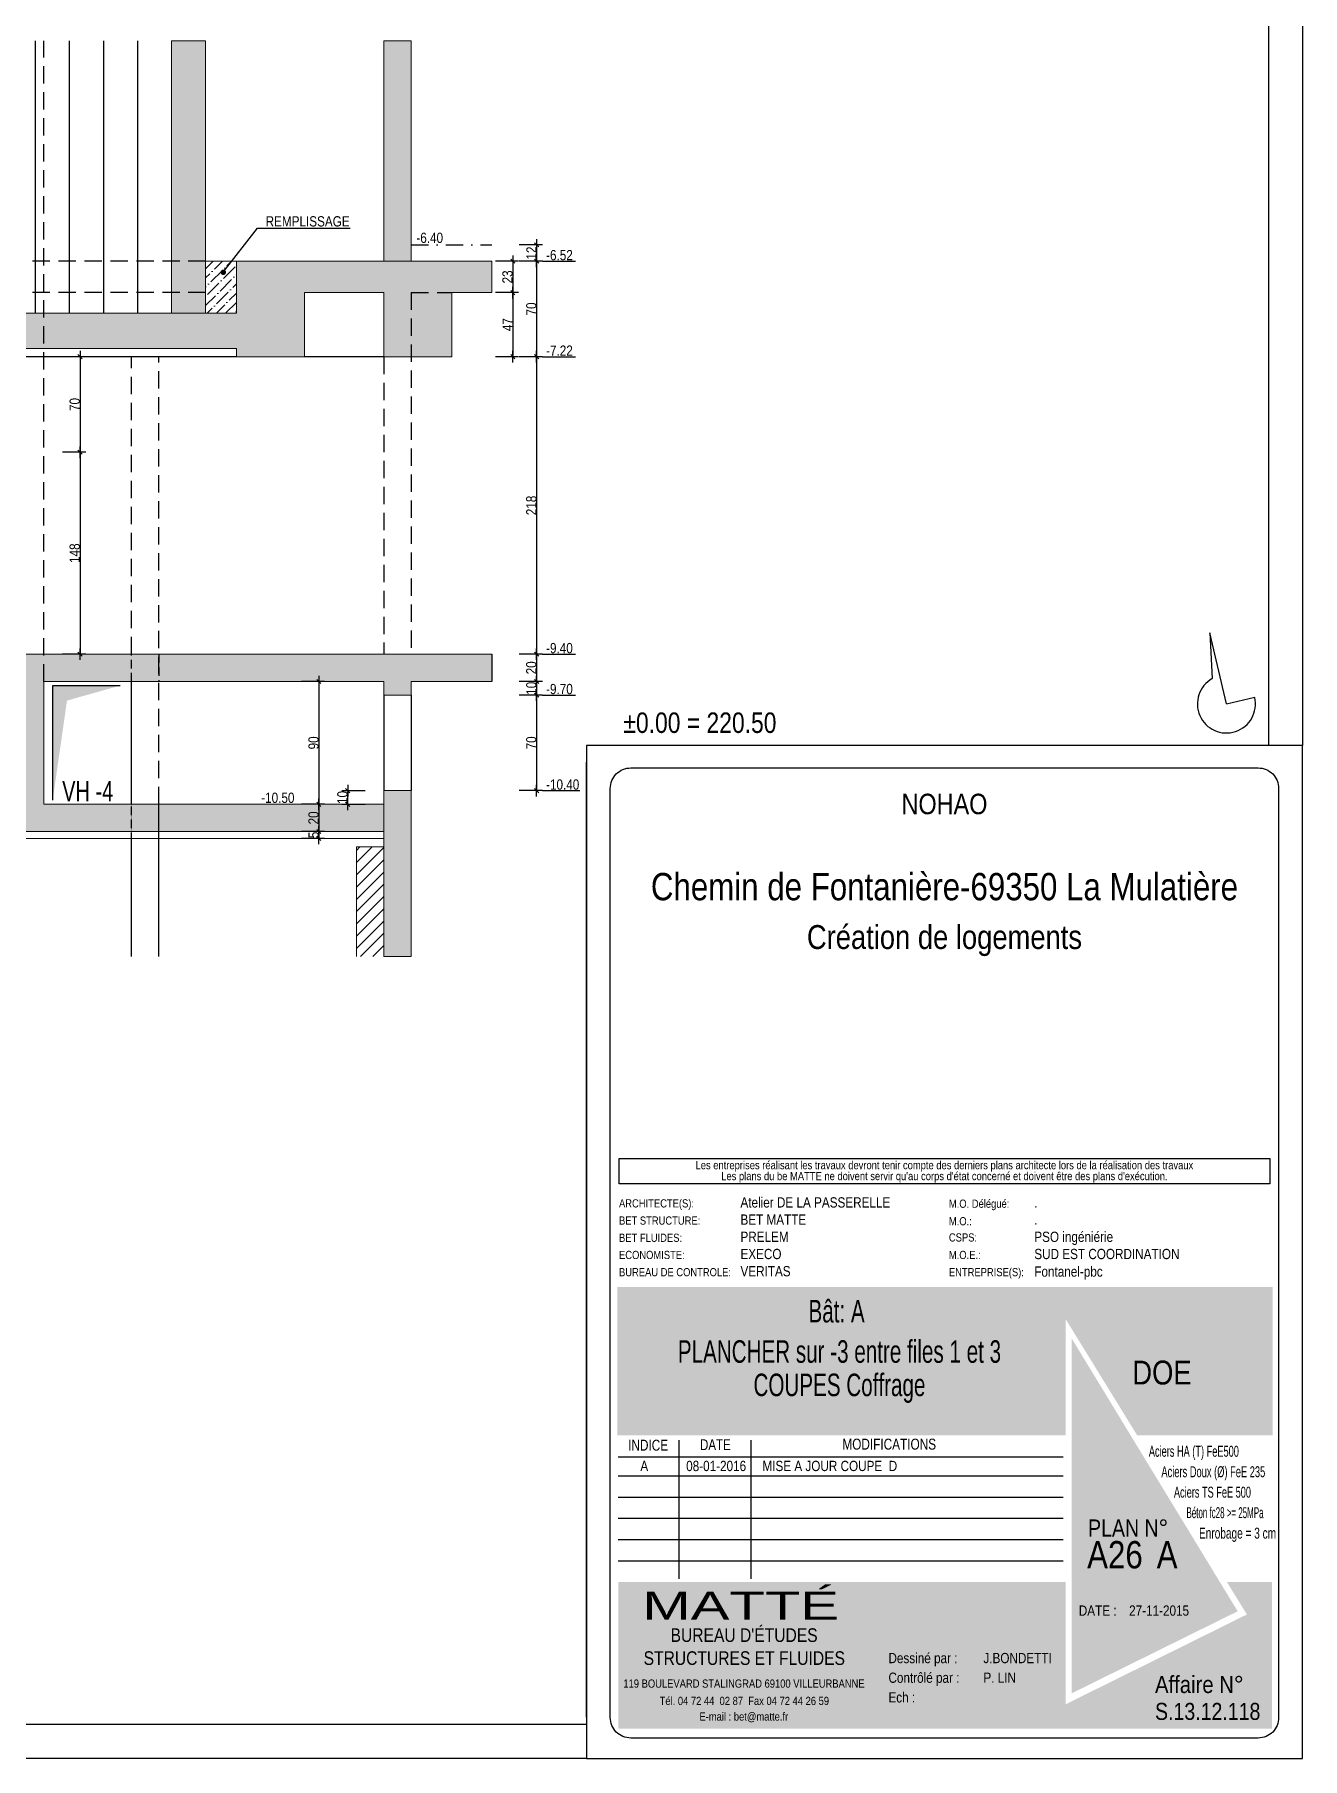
# Model space of a CAD drawing. Header units: metres. Extents: x 21407 to 29089, y -142450 to -138250.
# Drawn here: x 27229 to 29089, y -142450 to -139923 of the extents above; entities that cross this region are included whole.
import ezdxf
from ezdxf.enums import TextEntityAlignment as Align

# ---------------------------------------------------------------- set-up
doc = ezdxf.new("R2010")
doc.units = ezdxf.units.M
doc.header["$PDMODE"] = 65
for name, pattern in [('CACHEx2', [19.05, 12.7, -6.35]), ('INTERROMPU2', [9.525, 6.35, -3.175]), ('TIRETPTX2', [50.8, 25.4, -12.7, 0, -12.7])]:
    doc.linetypes.add(name, pattern=pattern)
for name, color, linetype in [('01-Cad  2', 1, 'Continuous'), ('01_cartouche', 7, 'Continuous'), ('01_cote_gen', 4, 'Continuous'), ('01_isolant ext', 2, 'TIRETPTX2'), ('01_linteaux', 3, 'Continuous'), ('01_murs_coup', 5, 'Continuous'), ('01_murs_sup', 2, 'INTERROMPU2'), ('01_poch_BN', 9, 'Continuous'), ('01_poch_murs', 251, 'Continuous'), ('01_texte', 230, 'Continuous'), ('AA_COTES', 2, 'Continuous')]:
    doc.layers.add(name, color=color, linetype=linetype)
doc.styles.add('arialstyle', font='ARIALN.TTF')
doc.styles.add('cartouche', font='ARIALN.TTF', dxfattribs={"width": 0.01})
doc.styles.add('cartouche1', font='ARIALN.TTF')
doc.styles.add('MATTE_TXT', font='arial.ttf')
doc.styles.add('STYLE2', font='ARIALN.TTF')
doc.styles.add('stylemattecart', font='ARIALN.TTF')
doc.dimstyles.new('JB25', dxfattribs={"dimscale": 0.1, "dimtxt": 150, "dimasz": 17, "dimexe": 0.1, "dimexo": 0.1, "dimgap": 0.09, "dimtad": 1, "dimdec": 1, "dimlfac": 0.5, "dimdsep": 46, "dimtxsty": 'STYLE2', "dimblk1": 'BOND_G', "dimblk2": 'BOND_D', "dimsah": 1, "dimcen": 1.5, "dimdle": 0.01, "dimse1": 1, "dimse2": 1, "dimclrd": 4, "dimclre": 2, "dimclrt": 5, "dimadec": 0, "dimazin": 0, "dimtfac": 2.333333, "dimtdec": 1, "dimtix": 1, "dimtmove": 2, "dimatfit": 3, "dimldrblk": 'BOND_G', "dimfxl": 1, "dimtolj": 1, "dimtzin": 0, "dimarcsym": 0})

# ---------------------------------------------------------------- blocks, each defined once
blk = doc.blocks.new('BOND_G')
at = {"layer": 'AA_COTES', "color": 0}
for p, q in [((0, -5), (0, 15)), ((5, 0), (-5, 0)), ((1.8, 1.8), (-1.8, -1.8))]:
    blk.add_line(p, q, dxfattribs=at)
blk = doc.blocks.new('BOND_D')
at = {"layer": 'AA_COTES', "color": 0}
for p, q in [((5, 0), (-5, 0)), ((-1.8, -1.8), (1.8, 1.8)), ((0, 5), (0, -15))]:
    blk.add_line(p, q, dxfattribs=at)
blk = doc.blocks.new('*D23')
at = {"layer": '01_cote_gen', "color": 4, "lineweight": -2, "transparency": 16777216}
blk.add_line((27930.6, -140257), (27930.6, -140299.6), dxfattribs=at)
at = {"layer": 'DEFPOINTS', "color": 0, "lineweight": 0, "transparency": 16777216}
for p in [(27867.7, -140255.3), (27867.7, -140301.3), (27930.6, -140301.3)]:
    blk.add_point(p, dxfattribs=at)
at = {"layer": '01_cote_gen', "color": 4, "lineweight": -2, "transparency": 16777216, "xscale": 1.7, "yscale": 1.7, "zscale": 1.7}
for name, p, rotation in [('BOND_G', (27930.6, -140255.3), 90), ('BOND_D', (27930.6, -140301.3), 270)]:
    blk.add_blockref(name, p, dxfattribs=dict(at, rotation=rotation))
at = {"layer": '01_cote_gen', "color": 5, "lineweight": 0, "transparency": 16777216, "insert": (27922.9, -140278.3), "char_height": 15, "attachment_point": 5, "rotation": 90, "style": 'STYLE2'}
blk.add_mtext('\\A1;23', dxfattribs=at)
blk = doc.blocks.new('*D24')
at = {"layer": '01_cote_gen', "color": 4, "lineweight": -2, "transparency": 16777216}
blk.add_line((27930.6, -140303), (27930.6, -140393.6), dxfattribs=at)
at = {"layer": 'DEFPOINTS', "color": 0, "lineweight": 0, "transparency": 16777216}
for p in [(27905.1, -140301.3), (27809.2, -140395.3), (27930.6, -140395.3)]:
    blk.add_point(p, dxfattribs=at)
at = {"layer": '01_cote_gen', "color": 4, "lineweight": -2, "transparency": 16777216, "xscale": 1.7, "yscale": 1.7, "zscale": 1.7}
for name, p, rotation in [('BOND_G', (27930.6, -140301.3), 90), ('BOND_D', (27930.6, -140395.3), 270)]:
    blk.add_blockref(name, p, dxfattribs=dict(at, rotation=rotation))
at = {"layer": '01_cote_gen', "color": 5, "lineweight": 0, "transparency": 16777216, "insert": (27923.1, -140348.3), "char_height": 15, "attachment_point": 5, "rotation": 90, "style": 'STYLE2'}
blk.add_mtext('\\A1;47', dxfattribs=at)
blk = doc.blocks.new('*D25')
at = {"layer": '01_cote_gen', "color": 4, "lineweight": -2, "transparency": 16777216}
blk.add_line((27965.6, -140257), (27965.6, -140393.6), dxfattribs=at)
at = {"layer": 'DEFPOINTS', "color": 0, "lineweight": 0, "transparency": 16777216}
for p in [(27867.7, -140255.3), (27809.2, -140395.3), (27965.6, -140395.3)]:
    blk.add_point(p, dxfattribs=at)
at = {"layer": '01_cote_gen', "color": 4, "lineweight": -2, "transparency": 16777216, "xscale": 1.7, "yscale": 1.7, "zscale": 1.7}
for name, p, rotation in [('BOND_G', (27965.6, -140255.3), 90), ('BOND_D', (27965.6, -140395.3), 270)]:
    blk.add_blockref(name, p, dxfattribs=dict(at, rotation=rotation))
at = {"layer": '01_cote_gen', "color": 5, "lineweight": 0, "transparency": 16777216, "insert": (27957.9, -140325.3), "char_height": 15, "attachment_point": 5, "rotation": 90, "style": 'STYLE2'}
blk.add_mtext('\\A1;70', dxfattribs=at)
blk = doc.blocks.new('*D26')
at = {"layer": '01_cote_gen', "color": 4, "lineweight": -2, "transparency": 16777216}
blk.add_line((27965.6, -140397), (27965.6, -140829.6), dxfattribs=at)
at = {"layer": 'DEFPOINTS', "color": 0, "lineweight": 0, "transparency": 16777216}
for p in [(27809.2, -140395.3), (27845.8, -140831.3), (27965.6, -140831.3)]:
    blk.add_point(p, dxfattribs=at)
at = {"layer": '01_cote_gen', "color": 4, "lineweight": -2, "transparency": 16777216, "xscale": 1.7, "yscale": 1.7, "zscale": 1.7}
for name, p, rotation in [('BOND_G', (27965.6, -140395.3), 90), ('BOND_D', (27965.6, -140831.3), 270)]:
    blk.add_blockref(name, p, dxfattribs=dict(at, rotation=rotation))
at = {"layer": '01_cote_gen', "color": 5, "lineweight": 0, "transparency": 16777216, "insert": (27957.9, -140613.3), "char_height": 15, "attachment_point": 5, "rotation": 90, "style": 'STYLE2'}
blk.add_mtext('\\A1;218', dxfattribs=at)
blk = doc.blocks.new('*D32')
at = {"layer": '01_cote_gen', "color": 4, "lineweight": -2, "transparency": 16777216}
blk.add_line((27965.6, -140233), (27965.6, -140253.6), dxfattribs=at)
at = {"layer": 'DEFPOINTS', "color": 0, "lineweight": 0, "transparency": 16777216}
for p in [(27858.6, -140231.3), (27858.6, -140255.3), (27965.6, -140255.3)]:
    blk.add_point(p, dxfattribs=at)
at = {"layer": '01_cote_gen', "color": 4, "lineweight": -2, "transparency": 16777216, "xscale": 1.7, "yscale": 1.7, "zscale": 1.7}
for name, p, rotation in [('BOND_G', (27965.6, -140231.3), 90), ('BOND_D', (27965.6, -140255.3), 270)]:
    blk.add_blockref(name, p, dxfattribs=dict(at, rotation=rotation))
at = {"layer": '01_cote_gen', "color": 5, "lineweight": 0, "transparency": 16777216, "insert": (27958, -140243.3), "char_height": 15, "attachment_point": 5, "rotation": 90, "style": 'STYLE2'}
blk.add_mtext('\\A1;12', dxfattribs=at)
blk = doc.blocks.new('*D33')
at = {"layer": '01_cote_gen', "color": 4, "lineweight": -2, "transparency": 16777216}
blk.add_line((27965.6, -140833), (27965.6, -140869.6), dxfattribs=at)
at = {"layer": 'DEFPOINTS', "color": 0, "lineweight": 0, "transparency": 16777216}
for p in [(27867.7, -140831.3), (27867.7, -140871.3), (27965.6, -140871.3)]:
    blk.add_point(p, dxfattribs=at)
at = {"layer": '01_cote_gen', "color": 4, "lineweight": -2, "transparency": 16777216, "xscale": 1.7, "yscale": 1.7, "zscale": 1.7}
for name, p, rotation in [('BOND_G', (27965.6, -140831.3), 90), ('BOND_D', (27965.6, -140871.3), 270)]:
    blk.add_blockref(name, p, dxfattribs=dict(at, rotation=rotation))
at = {"layer": '01_cote_gen', "color": 5, "lineweight": 0, "transparency": 16777216, "insert": (27957.9, -140851.3), "char_height": 15, "attachment_point": 5, "rotation": 90, "style": 'STYLE2'}
blk.add_mtext('\\A1;20', dxfattribs=at)
blk = doc.blocks.new('*D34')
at = {"layer": '01_cote_gen', "color": 4, "lineweight": -2, "transparency": 16777216}
blk.add_line((27965.6, -140873), (27965.6, -140889.6), dxfattribs=at)
at = {"layer": 'DEFPOINTS', "color": 0, "lineweight": 0, "transparency": 16777216}
for p in [(27769.3, -140871.3), (27749.2, -140891.3), (27965.6, -140891.3)]:
    blk.add_point(p, dxfattribs=at)
at = {"layer": '01_cote_gen', "color": 4, "lineweight": -2, "transparency": 16777216, "xscale": 1.7, "yscale": 1.7, "zscale": 1.7}
for name, p, rotation in [('BOND_G', (27965.6, -140871.3), 90), ('BOND_D', (27965.6, -140891.3), 270)]:
    blk.add_blockref(name, p, dxfattribs=dict(at, rotation=rotation))
at = {"layer": '01_cote_gen', "color": 5, "lineweight": 0, "transparency": 16777216, "insert": (27957.9, -140881.3), "char_height": 15, "attachment_point": 5, "rotation": 90, "style": 'STYLE2'}
blk.add_mtext('\\A1;10', dxfattribs=at)
blk = doc.blocks.new('*D35')
at = {"layer": '01_cote_gen', "color": 4, "lineweight": -2, "transparency": 16777216}
blk.add_line((27965.6, -140893), (27965.6, -141029.6), dxfattribs=at)
at = {"layer": 'DEFPOINTS', "color": 0, "lineweight": 0, "transparency": 16777216}
for p in [(27749.2, -140891.3), (27749.2, -141031.3), (27965.6, -141031.3)]:
    blk.add_point(p, dxfattribs=at)
at = {"layer": '01_cote_gen', "color": 4, "lineweight": -2, "transparency": 16777216, "xscale": 1.7, "yscale": 1.7, "zscale": 1.7}
for name, p, rotation in [('BOND_G', (27965.6, -140891.3), 90), ('BOND_D', (27965.6, -141031.3), 270)]:
    blk.add_blockref(name, p, dxfattribs=dict(at, rotation=rotation))
at = {"layer": '01_cote_gen', "color": 5, "lineweight": 0, "transparency": 16777216, "insert": (27957.9, -140961.3), "char_height": 15, "attachment_point": 5, "rotation": 90, "style": 'STYLE2'}
blk.add_mtext('\\A1;70', dxfattribs=at)
blk = doc.blocks.new('*D36')
at = {"layer": '01_cote_gen', "color": 4, "lineweight": -2, "transparency": 16777216}
blk.add_line((27646.2, -140873), (27646.2, -141049.6), dxfattribs=at)
at = {"layer": 'DEFPOINTS', "color": 0, "lineweight": 0, "transparency": 16777216}
for p in [(27596.7, -140871.3), (27596.7, -141051.3), (27646.2, -141051.3)]:
    blk.add_point(p, dxfattribs=at)
at = {"layer": '01_cote_gen', "color": 4, "lineweight": -2, "transparency": 16777216, "xscale": 1.7, "yscale": 1.7, "zscale": 1.7}
for name, p, rotation in [('BOND_G', (27646.2, -140871.3), 90), ('BOND_D', (27646.2, -141051.3), 270)]:
    blk.add_blockref(name, p, dxfattribs=dict(at, rotation=rotation))
at = {"layer": '01_cote_gen', "color": 5, "lineweight": 0, "transparency": 16777216, "insert": (27638.6, -140961.3), "char_height": 15, "attachment_point": 5, "rotation": 90, "style": 'STYLE2'}
blk.add_mtext('\\A1;90', dxfattribs=at)
blk = doc.blocks.new('*D37')
at = {"layer": '01_cote_gen', "color": 4, "lineweight": -2, "transparency": 16777216}
blk.add_line((27646.2, -141053), (27646.2, -141089.6), dxfattribs=at)
at = {"layer": 'DEFPOINTS', "color": 0, "lineweight": 0, "transparency": 16777216}
for p in [(27667.8, -141051.3), (27646.2, -141091.3), (27667.8, -141091.3)]:
    blk.add_point(p, dxfattribs=at)
at = {"layer": '01_cote_gen', "color": 4, "lineweight": -2, "transparency": 16777216, "xscale": 1.7, "yscale": 1.7, "zscale": 1.7}
for name, p, rotation in [('BOND_G', (27646.2, -141051.3), 90), ('BOND_D', (27646.2, -141091.3), 270)]:
    blk.add_blockref(name, p, dxfattribs=dict(at, rotation=rotation))
at = {"layer": '01_cote_gen', "color": 5, "lineweight": 0, "transparency": 16777216, "insert": (27638.6, -141071.3), "char_height": 15, "attachment_point": 5, "rotation": 90, "style": 'STYLE2'}
blk.add_mtext('\\A1;20', dxfattribs=at)
blk = doc.blocks.new('*D38')
at = {"layer": '01_cote_gen', "color": 4, "lineweight": -2, "transparency": 16777216}
blk.add_line((27646.2, -141093), (27646.2, -141099.6), dxfattribs=at)
at = {"layer": 'DEFPOINTS', "color": 0, "lineweight": 0, "transparency": 16777216}
for p in [(27646.2, -141101.3), (27670.6, -141091.3), (27670.6, -141101.3)]:
    blk.add_point(p, dxfattribs=at)
at = {"layer": '01_cote_gen', "color": 4, "lineweight": -2, "transparency": 16777216, "xscale": 1.7, "yscale": 1.7, "zscale": 1.7}
for name, p, rotation in [('BOND_G', (27646.2, -141091.3), 90), ('BOND_D', (27646.2, -141101.3), 270)]:
    blk.add_blockref(name, p, dxfattribs=dict(at, rotation=rotation))
at = {"layer": '01_cote_gen', "color": 5, "lineweight": 0, "transparency": 16777216, "insert": (27638.6, -141096.3), "char_height": 15, "attachment_point": 5, "rotation": 90, "style": 'STYLE2'}
blk.add_mtext('\\A1;5', dxfattribs=at)
blk = doc.blocks.new('*D39')
at = {"layer": '01_cote_gen', "color": 4, "lineweight": -2, "transparency": 16777216}
blk.add_line((27688.6, -141049.6), (27688.6, -141033), dxfattribs=at)
at = {"layer": 'DEFPOINTS', "color": 0, "lineweight": 0, "transparency": 16777216}
for p in [(27688.6, -141031.3), (27741.5, -141031.3), (27715.1, -141051.3)]:
    blk.add_point(p, dxfattribs=at)
at = {"layer": '01_cote_gen', "color": 4, "lineweight": -2, "transparency": 16777216, "xscale": 1.7, "yscale": 1.7, "zscale": 1.7}
for name, p, rotation in [('BOND_D', (27688.6, -141031.3), 90), ('BOND_G', (27688.6, -141051.3), 270)]:
    blk.add_blockref(name, p, dxfattribs=dict(at, rotation=rotation))
at = {"layer": '01_cote_gen', "color": 5, "lineweight": 0, "transparency": 16777216, "insert": (27680.9, -141041.3), "char_height": 15, "attachment_point": 5, "rotation": 90, "style": 'STYLE2'}
blk.add_mtext('\\A1;10', dxfattribs=at)
blk = doc.blocks.new('*D88')
at = {"layer": '01_cote_gen', "color": 4, "lineweight": -2, "transparency": 16777216}
blk.add_line((27296.1, -140397), (27296.1, -140533.6), dxfattribs=at)
at = {"layer": 'DEFPOINTS', "color": 0, "lineweight": 0, "transparency": 16777216}
for p in [(27296.9, -140395.3), (27207, -140535.3), (27296.1, -140535.3)]:
    blk.add_point(p, dxfattribs=at)
at = {"layer": '01_cote_gen', "color": 4, "lineweight": -2, "transparency": 16777216, "xscale": 1.7, "yscale": 1.7, "zscale": 1.7}
for name, p, rotation in [('BOND_G', (27296.1, -140395.3), 90), ('BOND_D', (27296.1, -140535.3), 270)]:
    blk.add_blockref(name, p, dxfattribs=dict(at, rotation=rotation))
at = {"layer": '01_cote_gen', "color": 5, "lineweight": 0, "transparency": 16777216, "insert": (27288.4, -140465.3), "char_height": 15, "attachment_point": 5, "rotation": 90, "style": 'STYLE2'}
blk.add_mtext('\\A1;70', dxfattribs=at)
blk = doc.blocks.new('*D89')
at = {"layer": '01_cote_gen', "color": 4, "lineweight": -2, "transparency": 16777216}
blk.add_line((27296.1, -140537), (27296.1, -140829.6), dxfattribs=at)
at = {"layer": 'DEFPOINTS', "color": 0, "lineweight": 0, "transparency": 16777216}
for p in [(27270.6, -140535.3), (27270.6, -140831.3), (27296.1, -140831.3)]:
    blk.add_point(p, dxfattribs=at)
at = {"layer": '01_cote_gen', "color": 4, "lineweight": -2, "transparency": 16777216, "xscale": 1.7, "yscale": 1.7, "zscale": 1.7}
for name, p, rotation in [('BOND_G', (27296.1, -140535.3), 90), ('BOND_D', (27296.1, -140831.3), 270)]:
    blk.add_blockref(name, p, dxfattribs=dict(at, rotation=rotation))
at = {"layer": '01_cote_gen', "color": 5, "lineweight": 0, "transparency": 16777216, "insert": (27288.4, -140683.3), "char_height": 15, "attachment_point": 5, "rotation": 90, "style": 'STYLE2'}
blk.add_mtext('\\A1;148', dxfattribs=at)

msp = doc.modelspace()

# ---------------------------------------------------------------- hatches: boundary and pattern name
at = {"layer": '01_cartouche', "linetype": 'Continuous'}
h = msp.add_hatch(color=9, dxfattribs=at)
h.dxf.hatch_style = 2
h.paths.add_polyline_path([(29045.03, -141758.65), (28083.78, -141758.65), (28083.78, -141976.15), (28741.28, -141976.15), (28741.28, -141805.84), (28846.08, -141976.15), (29045.03, -141976.15)])
h.paths.add_polyline_path([(28137.61, -141779.9), (28680.71, -141779.9), (28680.71, -141951.53), (28137.61, -141951.53)], flags=24)
h.paths.add_polyline_path([(28864.67, -141859.14), (28983.63, -141859.14), (28983.63, -141841.14), (28864.67, -141841.14)], flags=24)
h.paths.add_polyline_path([(28863.92, -141840.24), (28982.87, -141840.24), (28982.87, -141822.24), (28863.92, -141822.24)], flags=24)
h.paths.add_polyline_path([(28862.34, -141825.04), (29023.78, -141825.04), (29023.78, -141797.61), (28862.34, -141797.61)], flags=24)
h.paths.add_polyline_path([(28862.34, -141803.1), (29003.55, -141803.1), (29003.55, -141775.67), (28862.34, -141775.67)], flags=24)
h = msp.add_hatch(color=1, dxfattribs=at)
h.dxf.hatch_style = 2
h.paths.add_polyline_path([(28750.17, -141834.29), (28750.17, -142354.44), (28993.5, -142234.16)])
h.paths.add_polyline_path([(28769.72, -142185.62), (28897.78, -142184.56), (28897.46, -142146.45), (28769.4, -142147.51)], flags=24)
h.paths.add_polyline_path([(28762.05, -142247.44), (29018.44, -142246.13), (29018.12, -142184.86), (28761.74, -142186.17)], flags=9)
h = msp.add_hatch(color=8, dxfattribs=at)
h.dxf.hatch_style = 2
h.paths.add_polyline_path([(29043.61, -142191.46), (28977.89, -142191.46), (29006.98, -142238.88), (28741.49, -142370.37), (28741.49, -142191.46), (28085.18, -142191.46), (28085.18, -142406.33), (29043.61, -142406.33)])
h.paths.add_polyline_path([(28886.53, -142360.86), (29028.64, -142360.86), (29028.64, -142322.1), (28886.53, -142322.1)], flags=24)
h.paths.add_polyline_path([(28089.3, -142248.93), (28450.79, -142248.93), (28450.79, -142402.94), (28089.3, -142402.94)], flags=24)
h.paths.add_polyline_path([(28110.32, -142256.63), (28653.61, -142256.63), (28653.61, -142195.13), (28110.32, -142195.13)], flags=24)
h.paths.add_polyline_path([(28528.65, -142314.47), (28583.8, -142314.47), (28583.8, -142283.56), (28528.65, -142283.56)], flags=24)
h.paths.add_polyline_path([(28885.4, -142399.67), (29031.97, -142399.67), (29031.97, -142361.38), (28885.4, -142361.38)], flags=24)
h.paths.add_polyline_path([(28631.52, -142394.95), (28686.22, -142394.95), (28686.22, -142364.04), (28631.52, -142364.04)], flags=24)
h.paths.add_polyline_path([(28629.8, -142357.33), (28684.5, -142357.33), (28684.5, -142326.42), (28629.8, -142326.42)], flags=24)
h.paths.add_polyline_path([(28530.84, -142394.68), (28589.69, -142394.68), (28589.69, -142363.77), (28530.84, -142363.77)], flags=24)
h.paths.add_polyline_path([(28538.03, -142356.31), (28590.25, -142356.31), (28590.25, -142325.4), (28538.03, -142325.4)], flags=24)
h.paths.add_polyline_path([(28628.68, -142277.48), (28680.34, -142277.48), (28680.34, -142246.57), (28628.68, -142246.57)], flags=24)
h.paths.add_polyline_path([(28540.98, -142274.98), (28587.93, -142274.98), (28587.93, -142244.08), (28540.98, -142244.08)], flags=24)
h.paths.add_polyline_path([(28526.3, -142236.16), (28589.32, -142236.16), (28589.32, -142205.25), (28526.3, -142205.25)], flags=8)
h.paths.add_polyline_path([(28630, -142236.95), (28677.29, -142236.95), (28677.29, -142206.04), (28630, -142206.04)], flags=24)
h.paths.add_polyline_path([(28630.95, -142316.54), (28683.18, -142316.54), (28683.18, -142285.63), (28630.95, -142285.63)], flags=24)
at = {"layer": '01_poch_BN', "lineweight": 0}
h = msp.add_hatch(color=256, dxfattribs=at)
h.dxf.hatch_style = 1
h.paths.add_polyline_path([(27781.52, -139932.07), (27741.52, -139932.07), (27741.52, -140255.31), (27781.52, -140255.31)])
h.paths.add_polyline_path([(24789.02, -139257.31), (24736.02, -139257.31), (24736.02, -141091.31), (24789.02, -141091.31)])
h.paths.add_polyline_path([(27207.02, -140831.31), (24789.02, -140831.31), (24789.02, -140857.31), (27207.02, -140857.31)])
h.paths.add_polyline_path([(27525.41, -140383.31), (27525.41, -140331.31), (26968.03, -140331.31), (26821.51, -140306.08), (26573.02, -140271.31), (26313.02, -140239.31), (26043.02, -140207.31), (25767.02, -140175.31), (25479.02, -140143.31), (25159.02, -140111.31), (24789.02, -140079.31), (24789.02, -140131.51), (25154.19, -140163.09), (25473.56, -140195.02), (25761.15, -140226.98), (26036.96, -140258.96), (26306.78, -140284.94), (26566.54, -140322.91), (26814.78, -140354.68), (26963.06, -140383.31)])
h.paths.add_polyline_path([(27741.52, -140331.31), (27741.52, -140383.31), (27741.52, -140395.31), (27841.52, -140395.31), (27841.52, -140301.31), (27900.03, -140301.31), (27900.03, -140255.31), (27741.52, -140255.31)])
h = msp.add_hatch(color=256, dxfattribs=at)
h.dxf.hatch_style = 1
h.paths.add_polyline_path([(27480.32, -139932.07), (27430.37, -139932.07), (27430.37, -140255.31), (27480.32, -140255.31)])
h.paths.add_polyline_path([(27480.32, -140255.31), (27430.37, -140255.31), (27430.37, -140301.31), (27480.32, -140301.31)])
h.paths.add_polyline_path([(27480.32, -140301.31), (27430.37, -140301.31), (27430.37, -140331.31), (27480.32, -140331.31)])
h.paths.add_polyline_path([(27741.52, -140255.31), (27525.41, -140255.31), (27525.41, -140395.31), (27625.41, -140395.31), (27625.41, -140301.31), (27741.52, -140301.31)])
h = msp.add_hatch(color=256, dxfattribs=at)
h.dxf.hatch_style = 1
h.paths.add_polyline_path([(27900.03, -140831.31), (27781.52, -140831.31), (27741.52, -140831.31), (27207.02, -140831.31), (27207.02, -141091.31), (27371.52, -141091.31), (27741.52, -141091.31), (27741.52, -141051.31), (27243.02, -141051.31), (27243.02, -140871.31), (27741.52, -140871.31), (27741.52, -140891.31), (27781.52, -140891.31), (27781.52, -140871.31), (27900.03, -140871.31)])
h.paths.add_polyline_path([(27781.52, -141031.31), (27741.52, -141031.31), (27741.52, -141274.37), (27781.52, -141274.37)])
at = {"layer": '01_poch_murs', "lineweight": 0}
h = msp.add_hatch(dxfattribs=at)
h.set_pattern_fill('ANSI36', color=256, scale=3)
h.paths.add_polyline_path([(27525.41, -140255.31), (27480.32, -140255.31), (27480.32, -140331.31), (27525.41, -140331.31)])
at = {"layer": '01_poch_murs'}
h = msp.add_hatch(dxfattribs=at)
h.set_pattern_fill('ANSI31', color=256, scale=4)
h.set_pattern_definition([(45, (-11357.97, -106486.311), (-8.980256, 8.980256), [])])
h.paths.add_polyline_path([(27701.52, -141274.37), (27741.52, -141274.37), (27741.52, -141113.89), (27701.52, -141113.89)])

# ---------------------------------------------------------------- linework, layer by layer
at = {"layer": '01-Cad  2'}
for p, q in [((29088.6, -138249.98), (29088.6, -140964.98)), ((29038.6, -138299.98), (29038.6, -140964.98)), ((28038.6, -142399.98), (21457.31, -142399.98)), ((28038.6, -142449.98), (21407.31, -142449.98))]:
    msp.add_line(p, q, dxfattribs=at)
at = {"layer": '01_cartouche', "color": 254, "linetype": 'Continuous'}
for p, q in [((28173.93, -141983.36), (28173.93, -142186.77)), ((28279.53, -141983.36), (28279.53, -142186.77)), ((28085.03, -142007.67), (28737.61, -142007.67)), ((28085.03, -142035.56), (28737.61, -142035.56)), ((28085.03, -142066.66), (28737.61, -142066.66)), ((28085.03, -142097.77), (28737.61, -142097.77)), ((28085.03, -142128.87), (28737.61, -142128.87)), ((28085.03, -142159.98), (28737.61, -142159.98))]:
    msp.add_line(p, q, dxfattribs=at)
at = {"layer": '01_cartouche', "linetype": 'Continuous'}
msp.add_lwpolyline([(29088.6, -142449.98), (29088.6, -140964.98), (28038.6, -140964.98), (28038.6, -142449.98)], close=True, dxfattribs=at)
at = {"layer": '01_cartouche', "color": 7, "linetype": 'Continuous'}
msp.add_lwpolyline([(29053.6, -142389.98, -0.4142136), (29023.6, -142419.98), (28103.6, -142419.98, -0.4142136), (28073.6, -142389.98), (28073.6, -141027.98, -0.4142136), (28103.6, -140997.98), (29023.6, -140997.98, -0.4142136), (29053.6, -141027.98), (29053.6, -142389.98)], format="xyb", dxfattribs=at)
at = {"layer": '01_cartouche', "color": 7}
msp.add_lwpolyline([(29040.53, -141607.7), (28086.44, -141607.7), (28086.44, -141570.65), (29040.53, -141570.65)], close=True, dxfattribs=at)
at = {"layer": '01_cote_gen', "lineweight": 0}
msp.add_line((27430.37, -139932.07), (27480.32, -139932.07), dxfattribs=at)
at = {"layer": '01_isolant ext'}
msp.add_line((27781.52, -140231.31), (27900.03, -140231.31), dxfattribs=at)
at = {"layer": '01_linteaux', "linetype": 'CACHEx2', "ltscale": 2}
for p, q in [((27243.02, -140871.31), (27243.02, -139932.07)), ((27480.32, -140255.31), (24789.02, -140255.31)), ((27480.32, -140301.31), (27027.02, -140301.31)), ((27781.52, -140301.31), (27781.52, -140831.31)), ((27781.52, -140301.31), (27841.52, -140301.31)), ((27371.52, -140831.31), (27371.52, -140395.31)), ((27411.52, -141051.31), (27411.52, -140395.31)), ((27741.52, -140395.31), (27741.52, -140831.31))]:
    msp.add_line(p, q, dxfattribs=at)
at = {"layer": '01_linteaux'}
for p, q in [((27525.41, -140395.31), (27045.52, -140395.31)), ((27741.52, -140395.31), (27625.41, -140395.31)), ((27371.52, -141051.31), (27371.52, -140871.31)), ((27741.52, -140891.31), (27741.52, -141031.31)), ((27781.52, -140891.31), (27781.52, -141031.31)), ((27411.52, -141274.37), (27411.52, -141051.31)), ((27371.52, -141274.37), (27371.52, -141101.31))]:
    msp.add_line(p, q, dxfattribs=at)
at = {"layer": '01_linteaux', "linetype": 'CACHEx2'}
for p, q in [((27371.52, -140871.31), (27371.52, -140831.31)), ((27411.52, -140831.31), (27411.52, -140871.31))]:
    msp.add_line(p, q, dxfattribs=at)
at = {"layer": '01_murs_coup', "linetype": 'Continuous', "lineweight": 5}
for p, q in [((27430.37, -139932.07), (27430.37, -140331.31)), ((27480.32, -139932.07), (27480.32, -140331.31)), ((27741.52, -139932.07), (27741.52, -140255.31)), ((27781.52, -139932.07), (27781.52, -140255.31)), ((27480.32, -140255.31), (27900.03, -140255.31)), ((27525.41, -140331.31), (27525.41, -140255.31)), ((27625.41, -140301.31), (27625.41, -140395.31)), ((27625.41, -140301.31), (27741.52, -140301.31)), ((27741.52, -140301.31), (27741.52, -140395.31)), ((27841.52, -140301.31), (27841.52, -140395.31)), ((27900.03, -140301.31), (27841.52, -140301.31)), ((26968.03, -140331.31), (27525.41, -140331.31)), ((26963.06, -140383.31), (27525.41, -140383.31)), ((27525.41, -140395.31), (27525.41, -140383.31)), ((27525.41, -140395.31), (27625.41, -140395.31)), ((27741.52, -140395.31), (27841.52, -140395.31)), ((27207.02, -140831.31), (27741.52, -140831.31)), ((27781.52, -140831.31), (27900.03, -140831.31)), ((27243.02, -141051.31), (27243.02, -140871.31)), ((27243.02, -140871.31), (27741.52, -140871.31)), ((27741.52, -140871.31), (27741.52, -140891.31)), ((27781.52, -140871.31), (27781.52, -140891.31)), ((27781.52, -140871.31), (27900.03, -140871.31)), ((27781.52, -140891.31), (27741.52, -140891.31)), ((27741.52, -141031.31), (27741.52, -141274.37)), ((27781.52, -141031.31), (27741.52, -141031.31)), ((27781.52, -141031.31), (27781.52, -141274.37)), ((27243.02, -141051.31), (27741.52, -141051.31)), ((27207.02, -141091.31), (27371.52, -141091.31)), ((27207.02, -141101.31), (27371.52, -141101.31)), ((27371.52, -141091.31), (27741.52, -141091.31)), ((27371.52, -141101.31), (27741.52, -141101.31)), ((27701.52, -141113.89), (27701.52, -141274.37)), ((27701.52, -141113.89), (27741.52, -141113.89))]:
    msp.add_line(p, q, dxfattribs=at)
at = {"layer": '01_murs_sup', "ltscale": 0.05}
msp.add_line((27371.52, -141101.31), (27371.52, -141051.31), dxfattribs=at)
at = {"layer": '01_poch_BN', "lineweight": 0}
for p, q in [((27741.52, -139932.07), (27781.52, -139932.07)), ((27900.03, -140255.31), (27900.03, -140301.31)), ((27741.52, -140831.31), (27781.52, -140831.31)), ((27741.52, -141274.37), (27781.52, -141274.37))]:
    msp.add_line(p, q, dxfattribs=at)
at = {"layer": '01_poch_BN'}
msp.add_line((27900.03, -140831.31), (27900.03, -140871.31), dxfattribs=at)
at = {"layer": '01_poch_murs'}
for p, q in [((27230.32, -139932.07), (27230.32, -140331.31)), ((27280.32, -139932.07), (27280.32, -140331.31)), ((27330.32, -139932.07), (27330.32, -140331.31)), ((27380.32, -139932.07), (27380.32, -140331.31)), ((27256.03, -141045.31), (27256.03, -140877.31)), ((27256.03, -140877.31), (27355.03, -140877.31))]:
    msp.add_line(p, q, dxfattribs=at)
for points in [[(27256.03, -141045.31), (27256.03, -140877.31), (27277.03, -140899.31)], [(27256.03, -140877.31), (27355.03, -140877.31), (27277.03, -140899.31)]]:
    msp.add_solid(points, dxfattribs=at)
at = {"layer": '01_texte'}
for p, q in [((27506.2, -140271.56), (27556.46, -140207.04)), ((27556.46, -140207.04), (27691.99, -140207.04)), ((27974.07, -140255.31), (28022.6, -140255.31)), ((27974.07, -140395.31), (28022.6, -140395.31)), ((28976.99, -140904.23), (28952.62, -140799.95)), ((28952.62, -140799.95), (28956.27, -140867.05)), ((27974.07, -140831.31), (28022.45, -140831.31)), ((27974.07, -140891.31), (28022.45, -140891.31)), ((28976.99, -140904.23), (29018.43, -140894.54)), ((28038.6, -141029.52), (28038.6, -140989.52)), ((27974.07, -141031.31), (28029.09, -141031.31)), ((28038.6, -141069.52), (28038.6, -141029.52)), ((28038.6, -141109.52), (28038.6, -141069.52)), ((28038.6, -141149.52), (28038.6, -141109.52)), ((28038.6, -141189.52), (28038.6, -141149.52)), ((28038.6, -141229.52), (28038.6, -141189.52)), ((28038.6, -141269.52), (28038.6, -141229.52)), ((28038.6, -141309.52), (28038.6, -141269.52)), ((28038.6, -141349.52), (28038.6, -141309.52)), ((28038.6, -141389.52), (28038.6, -141349.52)), ((28038.6, -141429.52), (28038.6, -141389.52)), ((28038.6, -141469.52), (28038.6, -141429.52)), ((28038.6, -141509.52), (28038.6, -141469.52)), ((28038.6, -141549.52), (28038.6, -141509.52)), ((28038.6, -141589.52), (28038.6, -141549.52)), ((28038.6, -141629.52), (28038.6, -141589.52)), ((28038.6, -141669.52), (28038.6, -141629.52)), ((28038.6, -141709.52), (28038.6, -141669.52)), ((28038.6, -141749.52), (28038.6, -141709.52)), ((28038.6, -141789.52), (28038.6, -141749.52)), ((28038.6, -141829.52), (28038.6, -141789.52)), ((28038.6, -141869.52), (28038.6, -141829.52)), ((28038.6, -141909.52), (28038.6, -141869.52)), ((28038.6, -141949.52), (28038.6, -141909.52)), ((28038.6, -141989.52), (28038.6, -141949.52)), ((28038.6, -142029.52), (28038.6, -141989.52)), ((28038.6, -142069.52), (28038.6, -142029.52)), ((28038.6, -142109.52), (28038.6, -142069.52)), ((28038.6, -142149.52), (28038.6, -142109.52)), ((28038.6, -142189.52), (28038.6, -142149.52)), ((28038.6, -142389.52), (28038.6, -142189.52))]:
    msp.add_line(p, q, dxfattribs=at)
at = {"layer": '01_texte', "const_width": 4, "flags": 128}
msp.add_lwpolyline([(27504.2, -140271.56, 1), (27508.2, -140271.56, 1)], format="xyb", close=True, dxfattribs=at)
at = {"layer": '01_texte'}
msp.add_arc((28976.99, -140904.23), 42.56, 119.12103, 13.15202, dxfattribs=at)

# ---------------------------------------------------------------- texts
at = {"layer": '01_cartouche', "color": 7}
for s, height, style, p in [('NOHAO', 30, 'stylemattecart', (28563.6, -141050.85)), ('Chemin de Fontanière-69350 La Mulatière', 40, 'arialstyle', (28563.6, -141170.85)), ('Création de logements', 35, 'arialstyle', (28563.6, -141249.96))]:
    msp.add_text(s, height=height, dxfattribs=dict(at, style=style)).set_placement(p, align=Align.MIDDLE)
at = {"layer": '01_cartouche', "color": 7, "style": 'stylemattecart'}
for s, p in [('Les entreprises réalisant les travaux devront tenir compte des derniers plans architecte lors de la réalisation des travaux', (28563.48, -141580.22)), ("Les plans du be MATTE ne doivent servir qu'au corps d'état concerné et doivent être des plans d'exécution.", (28563.48, -141596.26))]:
    msp.add_text(s, height=12, dxfattribs=at).set_placement(p, align=Align.MIDDLE_CENTER)
at = {"layer": '01_cartouche', "color": 252}
for s, style, p in [('ARCHITECTE(S):', 'cartouche', (28086.44, -141642.26)), ('M.O. Délégué:', 'cartouche1', (28570.08, -141642.72)), ('BET STRUCTURE:', 'cartouche', (28086.44, -141667.47)), ('M.O.:', 'cartouche1', (28570.08, -141668.39)), ('BET FLUIDES:', 'cartouche', (28086.44, -141692.68)), ('CSPS:', 'cartouche1', (28570.08, -141692.22)), ('ECONOMISTE:', 'cartouche', (28086.44, -141717.89)), ('M.O.E.:', 'cartouche1', (28570.08, -141717.89)), ('BUREAU DE CONTROLE:', 'cartouche', (28086.44, -141743.11)), ('ENTREPRISE(S):', 'cartouche1', (28570.08, -141743.11))]:
    msp.add_text(s, height=12, dxfattribs=dict(at, style=style)).set_placement(p)
at = {"layer": '01_cartouche', "color": 7}
for s, height, style, p in [('Atelier DE LA PASSERELLE', 15, 'cartouche1', (28264.48, -141642.35)), ('BET MATTE', 15, 'cartouche1', (28264.48, -141667.56)), ('.', 15, 'cartouche1', (28695.31, -141642.35)), ('PRELEM', 15, 'cartouche1', (28264.48, -141692.77)), ('PSO ingéniérie', 15, 'cartouche1', (28695.31, -141692.77)), ('.', 15, 'cartouche1', (28695.31, -141667.56)), ('EXECO', 15, 'cartouche1', (28264.48, -141717.98)), ('SUD EST COORDINATION', 15, 'cartouche1', (28695.31, -141717.98)), ('VERITAS', 15, 'cartouche1', (28264.48, -141743.2)), ('Fontanel-pbc', 15, 'cartouche1', (28695.31, -141743.73)), ('DOE', 35, 'stylemattecart', (28839.07, -141901.75)), ('A', 15, 'cartouche1', (28117.72, -142028.64)), ('08-01-2016', 15, 'cartouche1', (28184.89, -142028.64)), ('MISE A JOUR COUPE  D', 15, 'cartouche1', (28296.7, -142028.64)), ('Dessiné par :', 15, 'cartouche', (28481.46, -142310.22)), ('J.BONDETTI', 15, 'cartouche', (28620.69, -142310.22)), ('119 BOULEVARD STALINGRAD 69100 VILLEURBANNE', 12, 'arialstyle', (28092.83, -142346.14)), ('Contrôlé par :', 15, 'cartouche', (28481.46, -142339.02)), ('P. LIN', 15, 'cartouche', (28620.69, -142339.02)), ('Tél. 04 72 44  02 87  Fax 04 72 44 26 59', 12, 'arialstyle', (28145.96, -142371.54)), ('Ech :  ', 15, 'cartouche', (28481.46, -142367.83)), ('S.13.12.118', 25, 'stylemattecart', (28872.33, -142393.4)), ('E-mail : bet@matte.fr', 12, 'arialstyle', (28204.36, -142394.42))]:
    msp.add_text(s, height=height, dxfattribs=dict(at, style=style)).set_placement(p)
at = {"layer": '01_cartouche', "color": 7, "style": 'stylemattecart', "width": 0.8}
for s, p in [('Bât: A ', (28409.63, -141793.57)), ('PLANCHER sur -3 entre files 1 et 3', (28409.63, -141852.76)), ('COUPES Coffrage', (28409.63, -141906.45))]:
    msp.add_text(s, height=33, dxfattribs=at).set_placement(p, align=Align.MIDDLE)
at = {"layer": '01_cartouche', "color": 7}
for s, height, style, width, p, p2 in [('INDICE', 16, 'arialstyle', 0.941138, (28099.88, -141998.69), (28158.33, -141998.69)), ('DATE', 16, 'arialstyle', 0.922192, (28205.2, -141997.97), (28250.27, -141997.97)), ('MODIFICATIONS', 16, 'arialstyle', 0.943218, (28413.94, -141997.18), (28551.29, -141997.18)), ('Aciers HA (T) FeE500', 16, 'arialstyle', 0.736706, (28863.23, -142007.64), (28995.3, -142007.64)), ('Aciers Doux (Ø) FeE 235', 16, 'arialstyle', 0.743781, (28881.64, -142037.64), (29033.94, -142037.64)), ('Aciers TS FeE 500', 16, 'arialstyle', 0.734281, (28900.05, -142067.64), (29013, -142067.64)), ('Béton fc28 >= 25MPa', 16, 'arialstyle', 0.636983, (28918.45, -142097.64), (29031.41, -142097.64)), ('Enrobage = 3 cm', 16, 'arialstyle', 0.806177, (28936.86, -142127.64), (29049.82, -142127.64)), ('Affaire N°', 25, 'stylemattecart', 1.037116, (28872.33, -142353.99), (29002.36, -142353.99))]:
    msp.add_text(s, height=height, dxfattribs=dict(at, style=style, width=width)).set_placement(p, p2, align=Align.FIT)
at = {"layer": '01_cartouche', "color": 255}
for s, height, style, p in [('PLAN N°', 25, 'arialstyle', (28774.16, -142124.58)), ('A26', 40, 'arialstyle', (28772.82, -142171.23)), ('A', 40, 'arialstyle', (28874.79, -142171.23)), ('DATE :', 15, 'cartouche', (28760.58, -142240.62)), ('27-11-2015', 15, 'arialstyle', (28834.36, -142240.62)), ("BUREAU D'ÉTUDES", 20, 'arialstyle', (28161.97, -142279.12)), ('STRUCTURES ET FLUIDES', 20, 'arialstyle', (28122.49, -142312.8))]:
    msp.add_text(s, height=height, dxfattribs=dict(at, style=style)).set_placement(p)
at = {"layer": '01_cartouche', "color": 255, "style": 'arialstyle', "width": 1.812358}
msp.add_text('MATTÉ', height=41, dxfattribs=at).set_placement((28120.57, -142246.38), (28409.03, -142246.38), align=Align.FIT)
at = {"layer": '01_texte', "style": 'STYLE2'}
for s, p in [('REMPLISSAGE', (27568.25, -140204.37)), ('-6.40', (27789.26, -140228.47)), ('-6.52', (27979.47, -140253.87)), ('-7.22', (27979.47, -140393.87)), ('-9.40', (27979.47, -140829.87)), ('-9.70', (27979.47, -140889.87)), ('-10.40', (27979.47, -141029.87)), ('-10.50', (27561.79, -141049.23))]:
    msp.add_text(s, height=15, dxfattribs=at).set_placement(p)
at = {"layer": '01_texte', "style": 'MATTE_TXT', "width": 0.8}
msp.add_text('%%P0.00 = 220.50', height=30, dxfattribs=at).set_placement((28205.05, -140955.73), align=Align.BOTTOM_CENTER)
at = {"layer": '01_texte', "style": 'MATTE_TXT', "width": 0.7}
msp.add_text('VH -4', height=30, dxfattribs=at).set_placement((27269.94, -141046.99))

# ---------------------------------------------------------------- dimensions: what is measured, and where the dimension line sits
at = {"layer": '01_cote_gen', "lineweight": 0}
for base, p1, p2, picture, middle in [((27965.57, -140255.31), (27858.6, -140231.31), (27858.6, -140255.31), '*D32', (27958.03, -140243.31)), ((27965.57, -140395.31), (27867.73, -140255.31), (27809.22, -140395.31), '*D25', (27957.9, -140325.31)), ((27930.58, -140301.31), (27867.73, -140255.31), (27867.73, -140301.31), '*D23', (27922.92, -140278.31)), ((27930.58, -140395.31), (27905.08, -140301.31), (27809.22, -140395.31), '*D24', (27923.08, -140348.31)), ((27296.05, -140535.31), (27296.92, -140395.31), (27207.02, -140535.31), '*D88', (27288.39, -140465.31)), ((27965.57, -140831.31), (27809.22, -140395.31), (27845.81, -140831.31), '*D26', (27957.9, -140613.31)), ((27296.05, -140831.31), (27270.55, -140535.31), (27270.55, -140831.31), '*D89', (27288.39, -140683.31)), ((27965.57, -140871.31), (27867.73, -140831.31), (27867.73, -140871.31), '*D33', (27957.9, -140851.31)), ((27646.23, -141051.31), (27596.71, -140871.31), (27596.71, -141051.31), '*D36', (27638.56, -140961.31)), ((27965.57, -140891.31), (27769.34, -140871.31), (27749.21, -140891.31), '*D34', (27957.9, -140881.31)), ((27965.57, -141031.31), (27749.21, -140891.31), (27749.21, -141031.31), '*D35', (27957.9, -140961.31)), ((27688.57, -141031.31), (27715.13, -141051.31), (27741.52, -141031.31), '*D39', (27680.9, -141041.31)), ((27646.23, -141091.31), (27667.76, -141051.31), (27667.76, -141091.31), '*D37', (27638.56, -141071.31)), ((27646.23, -141101.31), (27670.63, -141091.31), (27670.63, -141101.31), '*D38', (27638.59, -141096.31))]:
    dim = msp.add_linear_dim(base=base, p1=p1, p2=p2, angle=90, dimstyle='JB25', dxfattribs=at)
    dim.commit()
    dim.dimension.update_dxf_attribs({"geometry": picture, "text_midpoint": middle})

doc.saveas('drawing.dxf')
